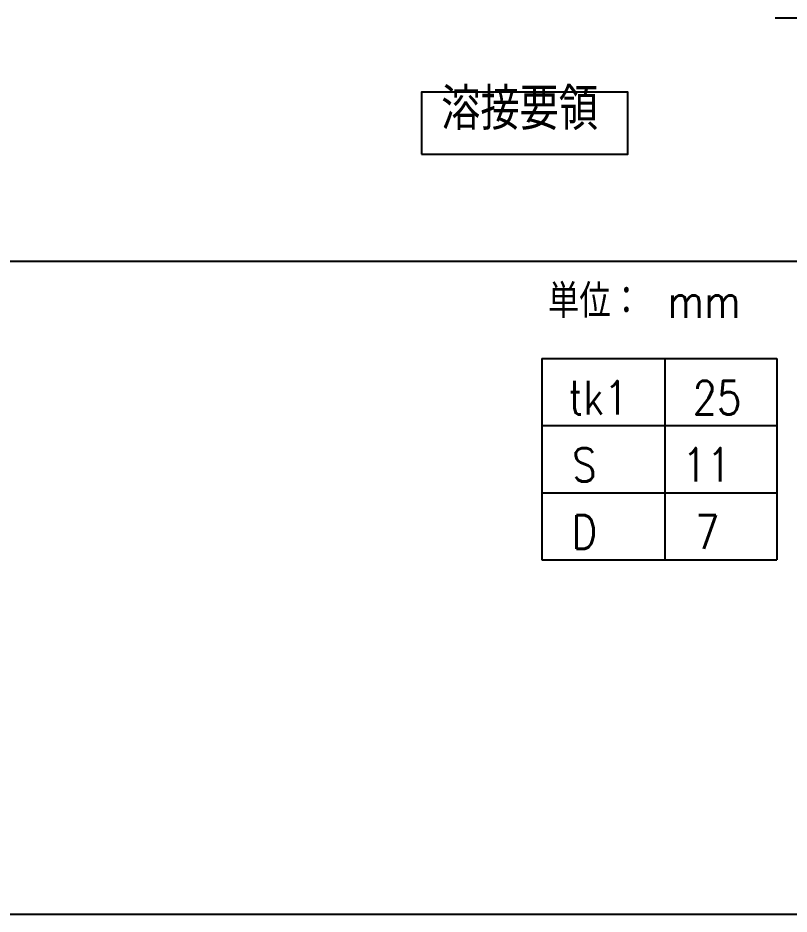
# Model space of a CAD drawing. Extents: x 89504 to 820828, y -112826 to 219894.
# Drawn here: x 819382 to 819933, y -107271 to -106631 of the extents above; entities that cross this region are included whole.
import ezdxf
from ezdxf.enums import TextEntityAlignment as Align

# ---------------------------------------------------------------- set-up
doc = ezdxf.new("R2010")
doc.units = 0
doc.header["$MEASUREMENT"] = 0
doc.linetypes.add('DUMMY', pattern=[0])
doc.layers.add('_1-F_ADDL', color=8, linetype='DUMMY', plot=False)
doc.layers.add('寸法', color=4, linetype='CONTINUOUS')
doc.styles.add('DRACAD', font='txt', dxfattribs={"width": 0.85, "bigfont": 'extfont2'})

msp = doc.modelspace()

# ---------------------------------------------------------------- linework, layer by layer
at = {"layer": '_1-F_ADDL'}
for p, q in [((817259.45897, -106804.57408), (820827.5901, -106804.57408)), ((816622.5901, -107271.41828), (820827.5901, -107271.41828))]:
    msp.add_line(p, q, dxfattribs=at)
at = {"layer": '寸法'}
for p, q in [((819923.10727, -106630.65252), (820091.10727, -106630.65252)), ((819756.21532, -106874.16584), (819756.21532, -106970.16584)), ((819756.21532, -106874.16584), (819924.21532, -106874.16584)), ((819756.21532, -106874.16584), (819756.21532, -107018.16584)), ((819844.21532, -106874.16584), (819844.21532, -107018.16584)), ((819924.21532, -106874.16584), (819924.21532, -107018.16584)), ((819756.21532, -106922.16584), (819924.21532, -106922.16584)), ((819756.21532, -106970.16584), (819924.21532, -106970.16584)), ((819756.21532, -107018.16584), (819924.21532, -107018.16584))]:
    msp.add_line(p, q, dxfattribs=at)
at = {"layer": '寸法', "linetype": 'Continuous'}
msp.add_lwpolyline([(819670.07963, -106727.99381), (819817.68217, -106727.99381), (819817.68217, -106683.6805), (819670.07963, -106683.6805)], close=True, dxfattribs=at)

# ---------------------------------------------------------------- texts
at = {"layer": '寸法', "linetype": 'Continuous', "ltscale": 6, "style": 'DRACAD', "width": 0.85}
msp.add_text('溶接要領', height=30, dxfattribs=at).set_placement((819684.27866, -106719.71394), align=Align.BOTTOM_LEFT)
at = {"layer": '寸法', "style": 'DRACAD', "width": 0.85}
msp.add_text('単位： mm', height=24, dxfattribs=at).set_placement((819760.58969, -106845.12763))
for s, p in [('tk1', (819796.67247, -106902.16584)), ('25', (819881.47247, -106902.16584)), ('S', (819786.61532, -106950.16584)), ('11', (819874.15818, -106950.16584)), ('D', (819786.61532, -106998.16584)), ('7', (819874.61532, -106998.16584))]:
    msp.add_text(s, height=24, dxfattribs=at).set_placement(p, align=Align.MIDDLE)

doc.saveas('drawing.dxf')
